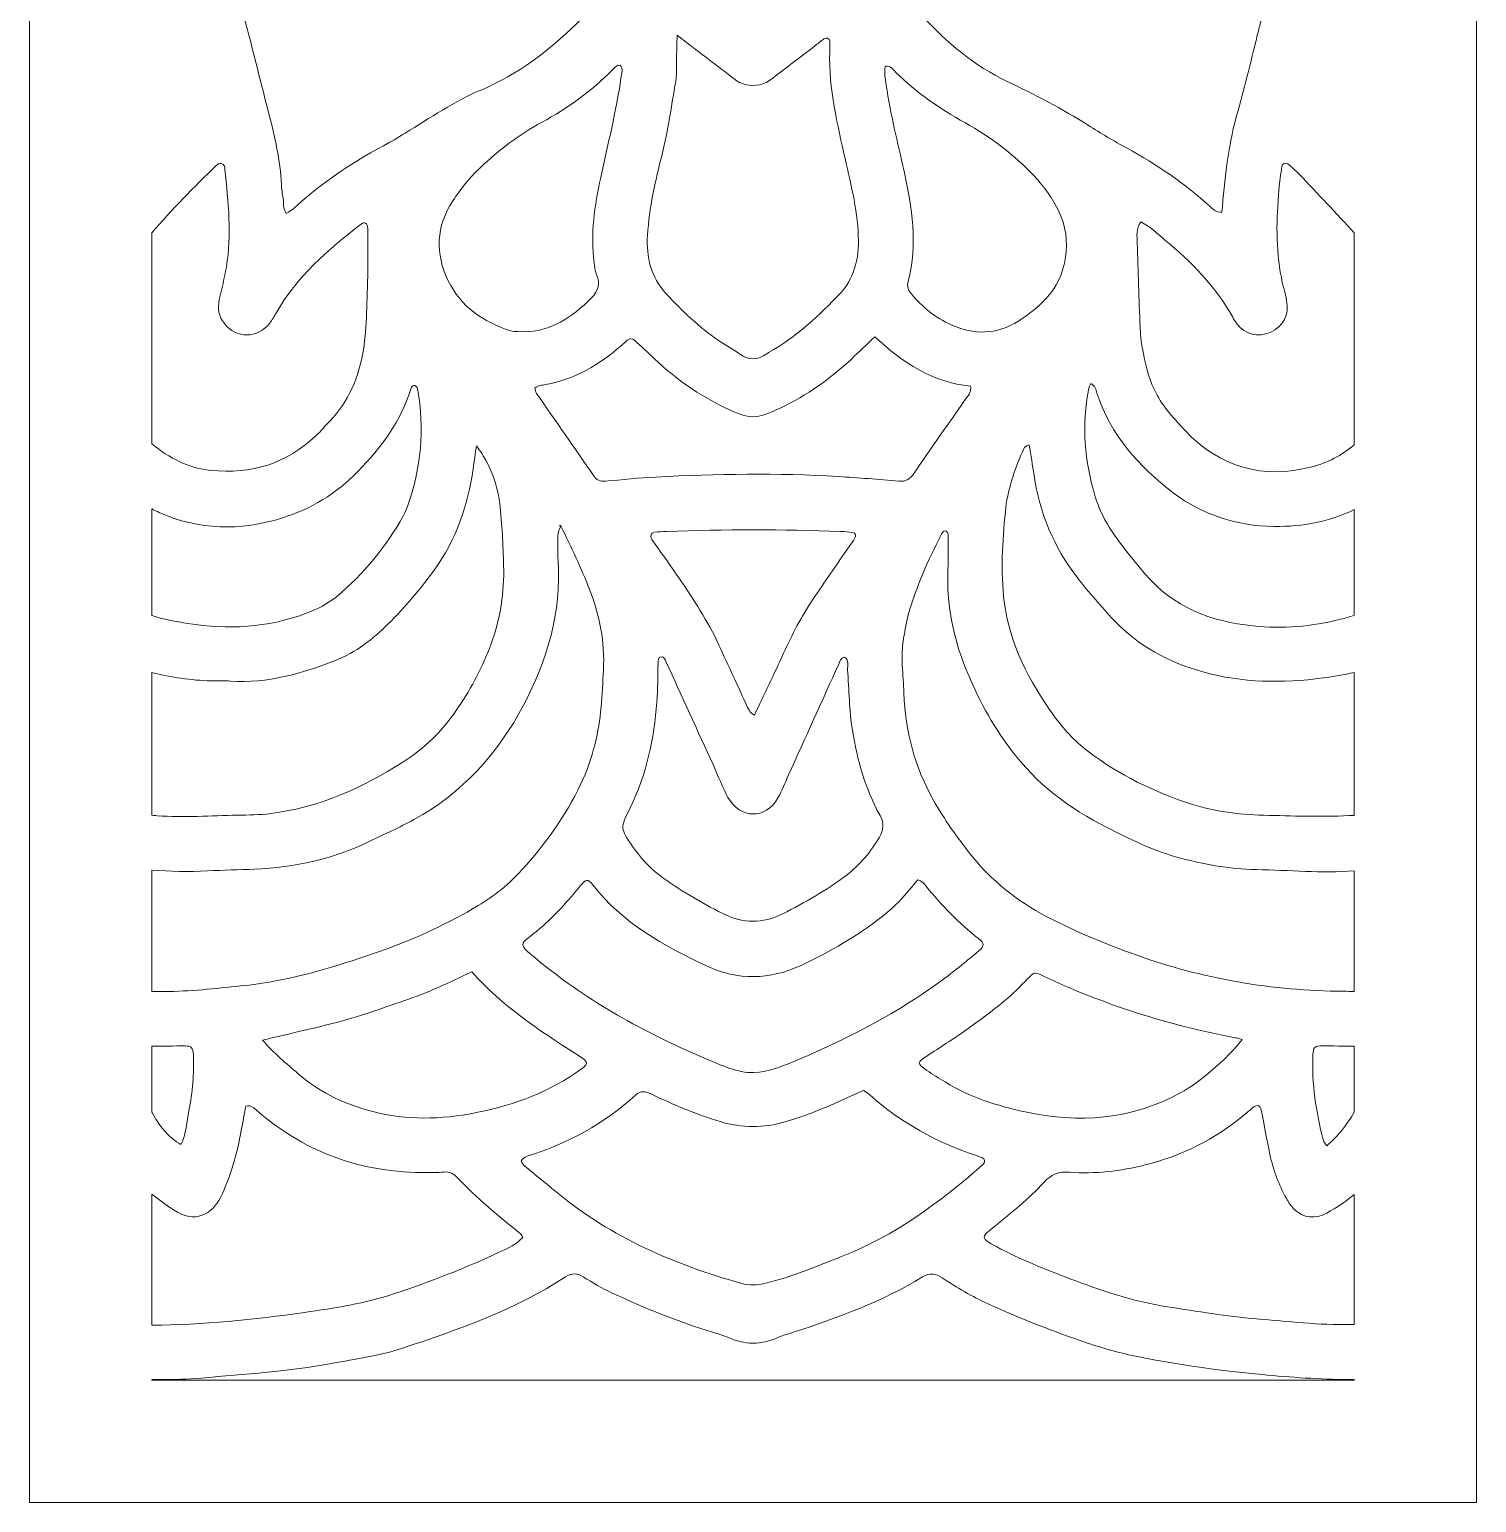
# Model space of a CAD drawing. Extents: x 1262 to 1738, y -1382 to 303.
# Drawn here: x 1261.8 to 1738, y -1382.2 to -897.8 of the extents above; entities that cross this region are included whole.
import ezdxf

# ---------------------------------------------------------------- set-up
doc = ezdxf.new("R2010")
doc.units = 0
doc.header["$MEASUREMENT"] = 0
doc.layers.add('Layer 1', color=7, linetype='Continuous')

msp = doc.modelspace()

# ---------------------------------------------------------------- linework, layer by layer
at = {"layer": 'Layer 1', "lineweight": 0}
for points, knots in [([(1593.31, 208.07), (1593.31, 208.07), (1593.31, 209.23), (1593.31, 209.23), (1593.31, 260.82), (1551.49, 302.65), (1499.9, 302.65), (1448.31, 302.65), (1406.48, 260.82), (1406.48, 209.23), (1406.48, 209.23), (1406.48, 208.07), (1406.48, 208.07), (1406.48, 208.07), (1261.81, 208.07), (1261.81, 208.07), (1261.81, 208.07), (1261.81, -1382.24), (1261.81, -1382.24), (1261.81, -1382.24), (1737.99, -1382.24), (1737.99, -1382.24), (1737.99, -1382.24), (1737.99, 208.07), (1737.99, 208.07), (1737.99, 208.07), (1593.31, 208.07), (1593.31, 208.07)], [0, 0, 0, 0, 1, 1, 1, 2, 2, 2, 3, 3, 3, 4, 4, 4, 5, 5, 5, 6, 6, 6, 7, 7, 7, 8, 8, 8, 9, 9, 9, 9]), ([(1355.95, -819.54), (1359.05, -829.1), (1364.85, -837.15), (1370.32, -845.36), (1373.56, -850.2), (1377.51, -854.45), (1381.78, -858.42), (1384.6, -861.07), (1387.75, -862.36), (1391.6, -862.53), (1400.29, -862.91), (1408.72, -861.4), (1417.14, -859.57), (1424.67, -857.89), (1432.15, -856.01), (1439.15, -852.19), (1445.28, -860.09), (1447.37, -868.62), (1448.39, -877.41), (1449.21, -884.58), (1447.16, -890.86), (1441.71, -896.08), (1432.45, -904.9), (1422.53, -912.6), (1410.63, -917.59), (1401.68, -921.35), (1393.71, -926.91), (1385.4, -931.86), (1383.75, -932.85), (1382.14, -933.95), (1380.45, -934.86), (1368.97, -940.89), (1358.23, -947.95), (1348.65, -956.72), (1348.06, -957.27), (1347.32, -957.65), (1346.3, -958.33), (1345.12, -956.62), (1345.56, -954.86), (1345.29, -953.3), (1345.04, -951.82), (1344.78, -950.32), (1344.72, -948.82), (1344.38, -940.82), (1342.56, -933.08), (1340.57, -925.39), (1338.31, -916.66), (1336.11, -907.9), (1333.89, -899.17), (1332.26, -892.7), (1330.15, -886.4), (1327.82, -880.14), (1323.36, -868.07), (1322.14, -855.51), (1322.56, -842.71), (1322.66, -839.58), (1324.04, -836.88), (1325.73, -834.38), (1327.04, -832.46), (1328.63, -830.6), (1330.42, -829.12), (1336.92, -823.73), (1344.06, -819.5), (1352.46, -817.7), (1354.38, -817.28), (1355.31, -817.59), (1355.95, -819.54)], [0, 0, 0, 0, 1, 1, 1, 2, 2, 2, 3, 3, 3, 4, 4, 4, 5, 5, 5, 6, 6, 6, 7, 7, 7, 8, 8, 8, 9, 9, 9, 10, 10, 10, 11, 11, 11, 12, 12, 12, 13, 13, 13, 14, 14, 14, 15, 15, 15, 16, 16, 16, 17, 17, 17, 18, 18, 18, 19, 19, 19, 20, 20, 20, 21, 21, 21, 22, 22, 22, 22]), ([(1583.57, -914.9), (1572.76, -909.76), (1563.67, -902.13), (1555.63, -893.35), (1551.83, -889.19), (1550.75, -883.73), (1551.32, -878.26), (1551.83, -873.35), (1552.67, -868.4), (1554.15, -863.73), (1555.32, -860.11), (1557.67, -856.86), (1559.55, -853.5), (1559.99, -852.67), (1560.84, -852.44), (1561.77, -852.74), (1561.96, -852.8), (1562.15, -852.93), (1562.34, -853.01), (1573.73, -858.53), (1586.04, -860.5), (1598.39, -862.23), (1601.98, -862.74), (1605.68, -862.48), (1609.34, -862.42), (1612.47, -862.36), (1615.09, -861.09), (1617.44, -858.97), (1622.45, -854.49), (1626.85, -849.5), (1630.53, -843.9), (1635.58, -836.18), (1640.89, -828.57), (1643.89, -819.69), (1644.65, -817.45), (1645.44, -817.28), (1647.85, -817.8), (1655.33, -819.48), (1661.8, -823.2), (1667.81, -827.78), (1669.67, -829.22), (1671.38, -830.91), (1672.86, -832.73), (1675.82, -836.31), (1677.39, -840.41), (1677.41, -845.19), (1677.43, -858.19), (1675.78, -870.9), (1670.96, -883.08), (1668.8, -888.49), (1667.21, -894.05), (1665.84, -899.7), (1663.66, -908.68), (1661.4, -917.65), (1658.93, -926.55), (1656.09, -936.76), (1655.08, -947.21), (1654.21, -957.89), (1652.05, -958.04), (1651.27, -956.87), (1650.36, -956.05), (1642.03, -948.52), (1632.85, -942.2), (1622.98, -936.83), (1618.62, -934.48), (1614.37, -931.94), (1610.21, -929.3), (1601.67, -923.87), (1592.72, -919.23), (1583.57, -914.9)], [0, 0, 0, 0, 1, 1, 1, 2, 2, 2, 3, 3, 3, 4, 4, 4, 5, 5, 5, 6, 6, 6, 7, 7, 7, 8, 8, 8, 9, 9, 9, 10, 10, 10, 11, 11, 11, 12, 12, 12, 13, 13, 13, 14, 14, 14, 15, 15, 15, 16, 16, 16, 17, 17, 17, 18, 18, 18, 19, 19, 19, 20, 20, 20, 21, 21, 21, 22, 22, 22, 23, 23, 23, 23]), ([(1474.78, -905.79), (1474.84, -904.14), (1474.86, -902.49), (1474.93, -899.68), (1481.61, -904.77), (1487.23, -909.06), (1492.86, -913.38), (1494.21, -914.44), (1495.56, -915.47), (1497.3, -915.87), (1500.66, -916.61), (1503.64, -916.02), (1506.37, -913.84), (1510.94, -910.25), (1515.57, -906.78), (1520.18, -903.25), (1521.21, -902.47), (1522.21, -901.64), (1523.24, -900.88), (1524.04, -900.31), (1525.06, -900.73), (1525.14, -901.6), (1525.19, -902.02), (1525.25, -902.45), (1525.23, -902.89), (1524.47, -915.07), (1527.17, -926.8), (1529.8, -938.54), (1531.81, -947.55), (1534.24, -956.49), (1534.55, -965.8), (1534.68, -969.47), (1534.49, -973.07), (1533.24, -976.6), (1532.21, -979.48), (1530.85, -982.18), (1528.78, -984.36), (1521.66, -991.87), (1514.17, -998.97), (1505.04, -1004.02), (1504.85, -1004.13), (1504.68, -1004.28), (1504.49, -1004.41), (1501.55, -1006.52), (1498.63, -1006.71), (1495.56, -1004.55), (1493.28, -1002.95), (1490.83, -1001.59), (1488.52, -1000.03), (1482.07, -995.65), (1476.47, -990.28), (1471.25, -984.57), (1466.36, -979.24), (1464.73, -972.65), (1465.18, -965.46), (1465.75, -956.41), (1467.76, -947.59), (1469.96, -938.86), (1471.97, -930.91), (1473.09, -922.83), (1474.46, -914.79), (1474.95, -911.86), (1474.69, -908.79), (1474.78, -905.79)], [0, 0, 0, 0, 1, 1, 1, 2, 2, 2, 3, 3, 3, 4, 4, 4, 5, 5, 5, 6, 6, 6, 7, 7, 7, 8, 8, 8, 9, 9, 9, 10, 10, 10, 11, 11, 11, 12, 12, 12, 13, 13, 13, 14, 14, 14, 15, 15, 15, 16, 16, 16, 17, 17, 17, 18, 18, 18, 19, 19, 19, 20, 20, 20, 21, 21, 21, 21]), ([(1401.17, -954.1), (1403.8, -950.13), (1406.69, -946.43), (1410.18, -943.19), (1416.33, -937.5), (1422.91, -932.3), (1430.33, -928.33), (1438.92, -923.72), (1446.72, -918.11), (1453.57, -911.2), (1454.29, -910.46), (1454.86, -909.42), (1456.17, -909.49), (1457.29, -910.8), (1456.66, -912.26), (1456.45, -913.67), (1454.88, -924.73), (1452.11, -935.56), (1449.79, -946.47), (1447.82, -955.71), (1446.3, -965.06), (1447.67, -974.57), (1447.82, -975.65), (1447.71, -976.83), (1448.18, -977.74), (1450.25, -981.8), (1448.45, -984.59), (1445.54, -987.3), (1439.07, -993.37), (1431.94, -997.79), (1422.61, -997.15), (1421.77, -997.09), (1420.86, -997.15), (1420.06, -996.9), (1411.2, -993.94), (1403.75, -989.01), (1399.61, -980.41), (1395.3, -971.48), (1395.53, -962.62), (1401.17, -954.1)], [0, 0, 0, 0, 1, 1, 1, 2, 2, 2, 3, 3, 3, 4, 4, 4, 5, 5, 5, 6, 6, 6, 7, 7, 7, 8, 8, 8, 9, 9, 9, 10, 10, 10, 11, 11, 11, 12, 12, 12, 13, 13, 13, 13]), ([(1565.13, -994.93), (1559.99, -992.65), (1555.63, -989.16), (1552, -984.78), (1550.94, -983.49), (1550.5, -982.22), (1550.92, -980.64), (1554.22, -968.42), (1552.19, -956.36), (1549.59, -944.35), (1547.54, -934.92), (1545.08, -925.6), (1543.77, -916.02), (1543.48, -913.95), (1542.93, -911.92), (1543.48, -909.89), (1545.34, -909.7), (1545.97, -910.99), (1546.84, -911.83), (1553.63, -918.49), (1561.32, -923.84), (1569.65, -928.43), (1578.15, -933.11), (1585.81, -939.01), (1592.51, -946.07), (1595.77, -949.54), (1598.47, -953.4), (1600.57, -957.65), (1605.09, -966.79), (1603.25, -979.07), (1596.23, -986.41), (1593.55, -989.22), (1590.52, -991.59), (1587.25, -993.68), (1580.08, -998.27), (1572.64, -998.25), (1565.13, -994.93)], [0, 0, 0, 0, 1, 1, 1, 2, 2, 2, 3, 3, 3, 4, 4, 4, 5, 5, 5, 6, 6, 6, 7, 7, 7, 8, 8, 8, 9, 9, 9, 10, 10, 10, 11, 11, 11, 12, 12, 12, 12]), ([(1302.07, -964.7), (1308.75, -956.96), (1315.9, -949.68), (1323.24, -942.56), (1323.66, -942.16), (1324.4, -941.73), (1324.91, -941.82), (1325.84, -942.01), (1326.07, -942.94), (1326.15, -943.81), (1327.19, -954.5), (1328.48, -965.2), (1326.6, -975.92), (1325.98, -979.5), (1325.16, -983.07), (1324.29, -986.6), (1323.55, -989.54), (1324.17, -992.14), (1325.94, -994.49), (1329.81, -999.54), (1337, -999.46), (1340.87, -994.34), (1341.65, -993.33), (1342.29, -992.18), (1342.94, -991.08), (1349.81, -979.07), (1360.03, -970.24), (1370.77, -961.9), (1372.08, -960.87), (1373.12, -961.42), (1373.16, -963.26), (1373.22, -968.63), (1373.18, -974), (1373.18, -977.07), (1372.84, -987.3), (1372.92, -995.25), (1371.68, -1003.14), (1370.26, -1012.1), (1366.92, -1020.03), (1360.6, -1026.63), (1359.1, -1028.17), (1357.74, -1029.86), (1356.18, -1031.32), (1346.41, -1040.6), (1334.95, -1044.09), (1321.42, -1042.78), (1314.5, -1042.11), (1307.74, -1038.85), (1302.07, -1034.01), (1302.07, -1034.01), (1302.07, -964.7), (1302.07, -964.7)], [0, 0, 0, 0, 1, 1, 1, 2, 2, 2, 3, 3, 3, 4, 4, 4, 5, 5, 5, 6, 6, 6, 7, 7, 7, 8, 8, 8, 9, 9, 9, 10, 10, 10, 11, 11, 11, 12, 12, 12, 13, 13, 13, 14, 14, 14, 15, 15, 15, 16, 16, 16, 17, 17, 17, 17]), ([(1697.73, -1034.37), (1693.6, -1037.81), (1688.85, -1040.37), (1683.75, -1041.66), (1667.7, -1045.76), (1653.58, -1041.89), (1642.05, -1029.67), (1640.3, -1027.79), (1638.56, -1025.89), (1636.89, -1023.9), (1633.4, -1019.74), (1630.97, -1014.98), (1629.58, -1009.69), (1628.37, -1005.12), (1627.48, -1000.47), (1627.29, -995.74), (1626.91, -986.5), (1626.57, -977.26), (1626.34, -968.04), (1626.28, -965.75), (1625.86, -963.32), (1627.53, -961.08), (1630.57, -962.56), (1632.83, -964.89), (1635.31, -966.92), (1644.17, -974.19), (1652.1, -982.31), (1657.74, -992.42), (1658.14, -993.18), (1658.59, -993.92), (1659.12, -994.59), (1661.93, -998.1), (1666.09, -999.16), (1670.07, -997.39), (1674.4, -995.44), (1676.41, -991.63), (1675.48, -986.92), (1675, -984.4), (1674.28, -981.91), (1673.75, -979.39), (1671.8, -969.81), (1672.16, -960.15), (1672.97, -950.49), (1673.2, -947.93), (1673.56, -945.37), (1673.9, -942.83), (1674.02, -941.92), (1675.17, -941.39), (1675.82, -941.94), (1677.11, -943.04), (1678.44, -944.14), (1679.63, -945.39), (1685.7, -951.8), (1691.83, -958.16), (1697.73, -964.72), (1697.73, -964.72), (1697.73, -1034.37), (1697.73, -1034.37)], [0, 0, 0, 0, 1, 1, 1, 2, 2, 2, 3, 3, 3, 4, 4, 4, 5, 5, 5, 6, 6, 6, 7, 7, 7, 8, 8, 8, 9, 9, 9, 10, 10, 10, 11, 11, 11, 12, 12, 12, 13, 13, 13, 14, 14, 14, 15, 15, 15, 16, 16, 16, 17, 17, 17, 18, 18, 18, 19, 19, 19, 19]), ([(1527.96, -1044.83), (1507.95, -1043.61), (1487.95, -1043.95), (1467.97, -1044.98), (1462.39, -1045.26), (1456.83, -1045.85), (1451.24, -1046.34), (1449.59, -1046.48), (1448.45, -1045.95), (1447.46, -1044.52), (1441.24, -1035.49), (1434.94, -1026.52), (1428.68, -1017.49), (1428.34, -1017.01), (1428.26, -1016.33), (1428.07, -1015.76), (1429.17, -1014.72), (1430.54, -1014.81), (1431.75, -1014.58), (1441.39, -1012.84), (1449.38, -1008), (1456.62, -1001.7), (1457.27, -1001.13), (1457.86, -1000.49), (1458.54, -999.96), (1459.3, -999.33), (1460.17, -999.37), (1460.87, -999.99), (1463.11, -1001.99), (1465.31, -1004.07), (1467.5, -1006.14), (1474.44, -1012.67), (1482.18, -1018.09), (1490.76, -1022.19), (1499.07, -1026.16), (1500.72, -1026.16), (1509.01, -1022.21), (1517.62, -1018.11), (1525.36, -1012.71), (1532.29, -1006.16), (1534.79, -1003.81), (1537.26, -1001.44), (1540.03, -998.82), (1549.16, -1007.51), (1559.19, -1013.86), (1571.45, -1015.1), (1571.77, -1016.88), (1571.03, -1017.71), (1570.41, -1018.57), (1564.49, -1027.03), (1558.53, -1035.47), (1552.72, -1043.99), (1551.45, -1045.85), (1550.07, -1046.5), (1547.9, -1046.31), (1541.26, -1045.74), (1534.62, -1045.24), (1527.96, -1044.83)], [0, 0, 0, 0, 1, 1, 1, 2, 2, 2, 3, 3, 3, 4, 4, 4, 5, 5, 5, 6, 6, 6, 7, 7, 7, 8, 8, 8, 9, 9, 9, 10, 10, 10, 11, 11, 11, 12, 12, 12, 13, 13, 13, 14, 14, 14, 15, 15, 15, 16, 16, 16, 17, 17, 17, 18, 18, 18, 19, 19, 19, 19]), ([(1302.07, -1055.49), (1302.87, -1055.89), (1303.7, -1056.27), (1304.52, -1056.65), (1317.46, -1062.43), (1331.21, -1062.76), (1344.87, -1058.47), (1354.47, -1055.47), (1362.8, -1050.44), (1369.88, -1043.16), (1377.64, -1035.21), (1384.13, -1026.52), (1387.37, -1015.72), (1387.47, -1015.38), (1387.9, -1014.98), (1388.23, -1014.91), (1389.02, -1014.75), (1389.35, -1015.36), (1389.48, -1015.99), (1391.95, -1029.21), (1390.69, -1042.11), (1386.16, -1054.71), (1385.8, -1055.72), (1385.4, -1056.72), (1384.87, -1057.65), (1379.14, -1067.88), (1371.89, -1076.87), (1362.8, -1084.33), (1359.79, -1086.81), (1356.35, -1088.52), (1352.69, -1089.87), (1340.07, -1094.57), (1327.17, -1095.22), (1313.97, -1093.15), (1309.91, -1092.51), (1305.9, -1091.77), (1302.07, -1090.53), (1302.07, -1090.53), (1302.07, -1055.49), (1302.07, -1055.49)], [0, 0, 0, 0, 1, 1, 1, 2, 2, 2, 3, 3, 3, 4, 4, 4, 5, 5, 5, 6, 6, 6, 7, 7, 7, 8, 8, 8, 9, 9, 9, 10, 10, 10, 11, 11, 11, 12, 12, 12, 13, 13, 13, 13]), ([(1697.73, -1090.46), (1696.27, -1090.93), (1694.77, -1091.37), (1693.26, -1091.75), (1683.79, -1094.14), (1674.11, -1094.99), (1664.47, -1093.95), (1650.68, -1092.47), (1638.18, -1087.95), (1628.88, -1076.76), (1624.76, -1071.79), (1620.55, -1066.93), (1617.1, -1061.45), (1615.16, -1058.35), (1613.61, -1055.07), (1612.54, -1051.54), (1608.96, -1039.8), (1608.05, -1027.94), (1610.4, -1015.87), (1610.51, -1015.32), (1610.8, -1014.81), (1611.01, -1014.26), (1612.58, -1014.89), (1612.68, -1016.27), (1613.06, -1017.45), (1617.74, -1031.22), (1626.87, -1041.6), (1638.2, -1050.18), (1647.93, -1057.56), (1659.31, -1061.03), (1671.32, -1061.22), (1681, -1061.35), (1689.84, -1059.51), (1697.73, -1055.68), (1697.73, -1055.68), (1697.73, -1090.46), (1697.73, -1090.46)], [0, 0, 0, 0, 1, 1, 1, 2, 2, 2, 3, 3, 3, 4, 4, 4, 5, 5, 5, 6, 6, 6, 7, 7, 7, 8, 8, 8, 9, 9, 9, 10, 10, 10, 11, 11, 11, 12, 12, 12, 12]), ([(1302.07, -1109.24), (1308.43, -1110.89), (1314.95, -1111.82), (1321.56, -1112.01), (1323.72, -1112.07), (1325.88, -1111.95), (1328.01, -1112.09), (1340.13, -1112.92), (1351.42, -1109.56), (1362.5, -1105.31), (1369.22, -1102.73), (1374.81, -1098.24), (1379.9, -1093.25), (1385.42, -1087.82), (1390.37, -1081.88), (1394.96, -1075.62), (1402.27, -1065.64), (1406.04, -1054.37), (1407.79, -1042.28), (1408.17, -1039.76), (1408.53, -1037.22), (1408.89, -1034.68), (1413.5, -1040.86), (1416.06, -1047.65), (1416.72, -1054.94), (1417.35, -1061.79), (1417.79, -1068.66), (1417.86, -1075.56), (1417.94, -1084.5), (1416.42, -1093.06), (1413.14, -1101.37), (1410.31, -1108.63), (1406.63, -1115.44), (1402.21, -1121.78), (1397.52, -1128.54), (1391.74, -1134.32), (1384.72, -1138.74), (1371.32, -1147.19), (1357.15, -1153.66), (1341.25, -1155.65), (1337.63, -1156.1), (1333.96, -1156.14), (1330.3, -1156.2), (1321.5, -1156.35), (1312.64, -1156.98), (1303.87, -1156.37), (1303.27, -1156.33), (1302.66, -1156.29), (1302.07, -1156.22), (1302.07, -1156.22), (1302.07, -1109.24), (1302.07, -1109.24)], [0, 0, 0, 0, 1, 1, 1, 2, 2, 2, 3, 3, 3, 4, 4, 4, 5, 5, 5, 6, 6, 6, 7, 7, 7, 8, 8, 8, 9, 9, 9, 10, 10, 10, 11, 11, 11, 12, 12, 12, 13, 13, 13, 14, 14, 14, 15, 15, 15, 16, 16, 16, 17, 17, 17, 17]), ([(1697.73, -1156.24), (1688.38, -1156.82), (1679.01, -1156.46), (1669.63, -1156.24), (1661, -1156.05), (1652.43, -1155.25), (1644.21, -1152.57), (1631.9, -1148.55), (1620.32, -1142.97), (1609.96, -1135.06), (1605.66, -1131.78), (1602.03, -1127.78), (1598.88, -1123.41), (1590.71, -1112.14), (1584.37, -1099.94), (1582.59, -1085.98), (1581.33, -1076.17), (1582, -1066.25), (1582.93, -1056.38), (1583.59, -1049.4), (1585.81, -1042.97), (1588.58, -1036.65), (1588.98, -1035.7), (1589.32, -1034.6), (1590.82, -1034.43), (1591.35, -1037.79), (1591.88, -1041.11), (1592.38, -1044.45), (1594.22, -1056.82), (1598.88, -1067.99), (1606.53, -1077.92), (1610.34, -1082.87), (1614.42, -1087.59), (1618.71, -1092.11), (1626.79, -1100.57), (1636.66, -1105.88), (1647.89, -1109.03), (1660.96, -1112.73), (1674.13, -1112.81), (1687.47, -1111.06), (1690.94, -1110.59), (1694.36, -1110.02), (1697.73, -1109.22), (1697.73, -1109.22), (1697.73, -1156.24), (1697.73, -1156.24)], [0, 0, 0, 0, 1, 1, 1, 2, 2, 2, 3, 3, 3, 4, 4, 4, 5, 5, 5, 6, 6, 6, 7, 7, 7, 8, 8, 8, 9, 9, 9, 10, 10, 10, 11, 11, 11, 12, 12, 12, 13, 13, 13, 14, 14, 14, 15, 15, 15, 15]), ([(1302.07, -1174.22), (1308.16, -1174.7), (1314.27, -1174.85), (1320.44, -1174.51), (1325.6, -1174.24), (1330.76, -1174.17), (1335.92, -1173.96), (1349.16, -1173.37), (1361.87, -1170.56), (1373.83, -1164.74), (1378.65, -1162.42), (1383.58, -1160.22), (1388.28, -1157.64), (1404.2, -1148.89), (1415.93, -1136.05), (1424.37, -1120.02), (1432.21, -1105.1), (1436.93, -1089.47), (1435.77, -1072.39), (1435.6, -1070.02), (1435.72, -1067.65), (1435.68, -1065.28), (1435.68, -1063.8), (1435.83, -1062.38), (1436.7, -1061.12), (1436.7, -1061.07), (1436.68, -1061.05), (1436.65, -1061.01), (1436.63, -1061.03), (1436.61, -1061.01), (1436.61, -1061.01), (1436.61, -1060.97), (1436.59, -1060.92), (1436.59, -1060.88), (1436.61, -1060.92), (1436.63, -1060.97), (1436.65, -1061.01), (1436.68, -1061.01), (1436.72, -1061.01), (1436.78, -1060.99), (1436.76, -1061.03), (1436.72, -1061.07), (1436.7, -1061.12), (1440.04, -1067.97), (1443.34, -1074.86), (1446.13, -1081.98), (1449.47, -1090.53), (1451.16, -1099.24), (1450.69, -1108.46), (1450.27, -1116.62), (1449.93, -1124.76), (1447.92, -1132.75), (1446.76, -1137.36), (1445.24, -1141.8), (1443.19, -1146.07), (1438.18, -1156.41), (1431.62, -1165.7), (1423.88, -1174.15), (1419.65, -1178.78), (1414.85, -1182.72), (1409.44, -1185.93), (1399.8, -1191.64), (1389.78, -1196.46), (1379.2, -1200.2), (1367.24, -1204.43), (1355.23, -1208.39), (1342.73, -1210.71), (1338.95, -1211.41), (1335.1, -1212), (1331.27, -1212.36), (1322.92, -1213.14), (1314.61, -1214.22), (1306.19, -1214.14), (1304.82, -1214.12), (1303.44, -1214.12), (1302.07, -1214.12), (1302.07, -1214.12), (1302.07, -1174.22), (1302.07, -1174.22)], [0, 0, 0, 0, 1, 1, 1, 2, 2, 2, 3, 3, 3, 4, 4, 4, 5, 5, 5, 6, 6, 6, 7, 7, 7, 8, 8, 8, 9, 9, 9, 10, 10, 10, 11, 11, 11, 12, 12, 12, 13, 13, 13, 14, 14, 14, 15, 15, 15, 16, 16, 16, 17, 17, 17, 18, 18, 18, 19, 19, 19, 20, 20, 20, 21, 21, 21, 22, 22, 22, 23, 23, 23, 24, 24, 24, 25, 25, 25, 26, 26, 26, 26]), ([(1436.38, -1060.97), (1436.21, -1060.88), (1436.44, -1060.59), (1436.38, -1060.97), (1436.38, -1060.97), (1436.38, -1060.97), (1436.38, -1060.97)], [0, 0, 0, 0, 1, 1, 1, 2, 2, 2, 2]), ([(1436.61, -1061.03), (1436.61, -1061.39), (1436.29, -1061.39), (1436.36, -1061.14), (1436.36, -1061.07), (1436.38, -1061.03), (1436.38, -1060.99), (1436.42, -1061.01), (1436.51, -1061.03), (1436.61, -1061.03)], [0, 0, 0, 0, 1, 1, 1, 2, 2, 2, 3, 3, 3, 3]), ([(1467.53, -1063.12), (1468.82, -1062.98), (1470.11, -1062.89), (1471.4, -1062.85), (1490.53, -1062.15), (1509.67, -1062.15), (1528.8, -1062.85), (1530.09, -1062.89), (1531.38, -1062.98), (1532.65, -1063.21), (1533.88, -1063.4), (1533.75, -1064.39), (1533.35, -1065.15), (1532.86, -1066.1), (1532.14, -1066.93), (1531.53, -1067.8), (1527.53, -1073.65), (1523.47, -1079.49), (1519.52, -1085.39), (1515.82, -1090.93), (1512.69, -1096.81), (1509.96, -1102.92), (1506.88, -1109.75), (1503.58, -1116.49), (1500.36, -1123.26), (1499.07, -1122.69), (1498.61, -1121.74), (1498.14, -1120.76), (1495.01, -1113.93), (1491.84, -1107.1), (1488.69, -1100.27), (1485.08, -1092.45), (1480.36, -1085.24), (1475.5, -1078.14), (1472.58, -1073.89), (1469.56, -1069.7), (1466.62, -1065.47), (1465.86, -1064.37), (1466.32, -1063.25), (1467.53, -1063.12)], [0, 0, 0, 0, 1, 1, 1, 2, 2, 2, 3, 3, 3, 4, 4, 4, 5, 5, 5, 6, 6, 6, 7, 7, 7, 8, 8, 8, 9, 9, 9, 10, 10, 10, 11, 11, 11, 12, 12, 12, 13, 13, 13, 13]), ([(1697.73, -1214.12), (1696.54, -1214.12), (1695.36, -1214.12), (1694.2, -1214.1), (1670.79, -1213.91), (1648.04, -1210.12), (1625.96, -1202.15), (1615.83, -1198.49), (1605.92, -1194.49), (1596.4, -1189.46), (1586.74, -1184.37), (1578.39, -1177.75), (1571.58, -1169.21), (1567.03, -1163.48), (1562.8, -1157.51), (1559.21, -1151.13), (1553.08, -1140.22), (1549.97, -1128.5), (1549.57, -1116.03), (1549.38, -1110.02), (1548.34, -1104.02), (1549.46, -1098.01), (1549.97, -1095.26), (1550.33, -1092.47), (1551.11, -1089.81), (1553.75, -1080.93), (1557.39, -1072.43), (1561.7, -1064.22), (1562.06, -1063.55), (1562.36, -1062.64), (1563.31, -1062.66), (1564.37, -1063.27), (1564.11, -1064.2), (1564.14, -1064.98), (1564.16, -1068.43), (1564.22, -1071.88), (1564.05, -1075.3), (1563.52, -1086.7), (1565.72, -1097.55), (1569.95, -1108.06), (1573.76, -1117.47), (1578.56, -1126.32), (1584.62, -1134.49), (1593.06, -1145.78), (1603.95, -1154.02), (1616.43, -1160.26), (1623.72, -1163.92), (1631.04, -1167.64), (1638.92, -1169.84), (1647.63, -1172.25), (1656.49, -1173.98), (1665.59, -1174.09), (1676.31, -1174.22), (1687.01, -1175.38), (1697.73, -1174.49), (1697.73, -1174.49), (1697.73, -1214.12), (1697.73, -1214.12)], [0, 0, 0, 0, 1, 1, 1, 2, 2, 2, 3, 3, 3, 4, 4, 4, 5, 5, 5, 6, 6, 6, 7, 7, 7, 8, 8, 8, 9, 9, 9, 10, 10, 10, 11, 11, 11, 12, 12, 12, 13, 13, 13, 14, 14, 14, 15, 15, 15, 16, 16, 16, 17, 17, 17, 18, 18, 18, 19, 19, 19, 19]), ([(1468.27, -1118.99), (1468.6, -1114.72), (1468.52, -1110.4), (1468.69, -1106.11), (1468.71, -1105.33), (1468.52, -1104.19), (1469.68, -1104.12), (1470.63, -1104.06), (1470.97, -1105.03), (1471.33, -1105.81), (1476.51, -1117.15), (1481.69, -1128.46), (1486.85, -1139.79), (1488.46, -1143.3), (1489.81, -1146.94), (1491.67, -1150.32), (1495.65, -1157.56), (1504.02, -1157.62), (1508.1, -1150.51), (1509.48, -1148.1), (1510.45, -1145.46), (1511.61, -1142.92), (1517.11, -1130.81), (1522.59, -1118.67), (1528.1, -1106.55), (1528.51, -1105.67), (1528.74, -1104.46), (1530.05, -1104.25), (1531.57, -1105.35), (1530.94, -1106.96), (1531.02, -1108.35), (1531.53, -1114.97), (1531.53, -1121.63), (1532.61, -1128.23), (1534.22, -1138.06), (1536.8, -1147.55), (1541.7, -1156.27), (1543.18, -1158.89), (1542.84, -1161), (1541.47, -1163.39), (1538.63, -1168.3), (1535.1, -1172.57), (1530.58, -1175.99), (1524.04, -1180.92), (1516.96, -1184.96), (1509.67, -1188.62), (1503.01, -1191.96), (1496.51, -1191.83), (1489.92, -1188.51), (1482.62, -1184.81), (1475.56, -1180.77), (1469.03, -1175.85), (1465.56, -1173.2), (1462.7, -1170.03), (1460.25, -1166.46), (1456.19, -1160.49), (1456.15, -1160.45), (1459.47, -1153.75), (1464.9, -1142.78), (1467.31, -1131.06), (1468.27, -1118.99)], [0, 0, 0, 0, 1, 1, 1, 2, 2, 2, 3, 3, 3, 4, 4, 4, 5, 5, 5, 6, 6, 6, 7, 7, 7, 8, 8, 8, 9, 9, 9, 10, 10, 10, 11, 11, 11, 12, 12, 12, 13, 13, 13, 14, 14, 14, 15, 15, 15, 16, 16, 16, 17, 17, 17, 18, 18, 18, 19, 19, 19, 20, 20, 20, 20]), ([(1574.16, -1200.82), (1570.39, -1204.01), (1566.59, -1207.16), (1562.61, -1210.1), (1547.87, -1221.01), (1531.72, -1229.43), (1514.85, -1236.53), (1510.11, -1238.54), (1505.18, -1240.78), (1500.11, -1240.84), (1494.8, -1240.93), (1489.71, -1238.52), (1484.76, -1236.45), (1465.69, -1228.43), (1447.65, -1218.6), (1431.37, -1205.7), (1431.03, -1205.45), (1430.67, -1205.19), (1430.35, -1204.92), (1421.71, -1197.58), (1422.72, -1199.48), (1429.89, -1193.33), (1434.79, -1189.12), (1439.07, -1184.3), (1443.19, -1179.33), (1445.01, -1177.11), (1445.58, -1177.07), (1447.14, -1179.1), (1456.97, -1191.73), (1470.57, -1199.08), (1484.59, -1205.74), (1494.87, -1210.65), (1505.4, -1210.35), (1515.71, -1205.57), (1525.29, -1201.13), (1534.36, -1195.83), (1542.69, -1189.31), (1545.59, -1187.07), (1548.17, -1184.49), (1550.52, -1181.68), (1551.74, -1180.22), (1552.99, -1178.78), (1554.15, -1177.43), (1555.55, -1177.79), (1556.16, -1178.7), (1556.84, -1179.52), (1561.98, -1185.89), (1567.67, -1191.73), (1574.14, -1196.78), (1576.1, -1198.34), (1576.19, -1199.08), (1574.16, -1200.82)], [0, 0, 0, 0, 1, 1, 1, 2, 2, 2, 3, 3, 3, 4, 4, 4, 5, 5, 5, 6, 6, 6, 7, 7, 7, 8, 8, 8, 9, 9, 9, 10, 10, 10, 11, 11, 11, 12, 12, 12, 13, 13, 13, 14, 14, 14, 15, 15, 15, 16, 16, 16, 17, 17, 17, 17]), ([(1406.46, -1254.46), (1395.06, -1256.47), (1383.81, -1256.34), (1372.71, -1253.11), (1364.38, -1250.7), (1356.73, -1246.89), (1350.15, -1241.16), (1346.28, -1237.8), (1342.33, -1234.56), (1338.52, -1230.19), (1346.75, -1228.22), (1354.34, -1226.47), (1361.91, -1224.6), (1369.84, -1222.66), (1377.47, -1219.78), (1385.19, -1217.16), (1392.7, -1214.62), (1399.91, -1211.33), (1407.33, -1207.71), (1417.5, -1219.02), (1429.51, -1226.93), (1441.64, -1234.69), (1446.23, -1237.63), (1446.28, -1237.76), (1441.6, -1240.93), (1430.95, -1248.2), (1419.1, -1252.22), (1406.46, -1254.46)], [0, 0, 0, 0, 1, 1, 1, 2, 2, 2, 3, 3, 3, 4, 4, 4, 5, 5, 5, 6, 6, 6, 7, 7, 7, 8, 8, 8, 9, 9, 9, 9]), ([(1563.08, -1243.91), (1561.07, -1242.68), (1559.04, -1241.46), (1557.12, -1240.1), (1553.75, -1237.76), (1553.82, -1237.55), (1557.07, -1235.41), (1561.39, -1232.62), (1565.72, -1229.83), (1569.93, -1226.87), (1574.31, -1223.76), (1578.62, -1220.57), (1582.78, -1217.18), (1585.43, -1215.03), (1587.8, -1212.49), (1590.21, -1210.06), (1592.45, -1207.77), (1592.43, -1207.69), (1595.05, -1208.92), (1615.31, -1218.54), (1636.53, -1225.15), (1658.52, -1229.36), (1659.14, -1229.47), (1659.75, -1229.64), (1660.87, -1229.91), (1655.92, -1236.36), (1646.79, -1244.08), (1640.62, -1247.48), (1624.38, -1256.45), (1607.23, -1257.57), (1589.45, -1253.76), (1580.16, -1251.78), (1571.22, -1248.92), (1563.08, -1243.91)], [0, 0, 0, 0, 1, 1, 1, 2, 2, 2, 3, 3, 3, 4, 4, 4, 5, 5, 5, 6, 6, 6, 7, 7, 7, 8, 8, 8, 9, 9, 9, 10, 10, 10, 11, 11, 11, 11]), ([(1302.07, -1232.2), (1305.73, -1232.13), (1309.39, -1232.09), (1313.04, -1232.07), (1315.07, -1232.05), (1315.67, -1232.75), (1315.75, -1234.84), (1315.98, -1241.08), (1315.5, -1247.27), (1314.31, -1253.4), (1313.59, -1257.1), (1313.47, -1260.99), (1311.65, -1264.5), (1307.65, -1262.07), (1305.45, -1259.64), (1302.26, -1254.23), (1302.2, -1254.12), (1302.13, -1254.02), (1302.07, -1253.89), (1302.07, -1253.89), (1302.07, -1232.2), (1302.07, -1232.2)], [0, 0, 0, 0, 1, 1, 1, 2, 2, 2, 3, 3, 3, 4, 4, 4, 5, 5, 5, 6, 6, 6, 7, 7, 7, 7]), ([(1697.73, -1253.83), (1695.38, -1257.91), (1692.48, -1261.63), (1688.68, -1264.95), (1688.11, -1264.02), (1687.66, -1263.53), (1687.51, -1262.98), (1685.17, -1253.78), (1683.71, -1244.48), (1684.13, -1234.94), (1684.24, -1232.49), (1684.64, -1232.03), (1687.3, -1232.05), (1690.71, -1232.07), (1694.11, -1232.11), (1697.73, -1232.17), (1697.73, -1232.17), (1697.73, -1253.83), (1697.73, -1253.83)], [0, 0, 0, 0, 1, 1, 1, 2, 2, 2, 3, 3, 3, 4, 4, 4, 5, 5, 5, 6, 6, 6, 6]), ([(1425.55, -1268.37), (1438.87, -1264.21), (1450.86, -1257.67), (1461.22, -1248.29), (1463.06, -1246.64), (1464.54, -1246.98), (1466.4, -1247.88), (1473.74, -1251.48), (1481.25, -1254.59), (1489.11, -1256.96), (1496.28, -1259.09), (1503.34, -1259.13), (1510.51, -1257), (1517.34, -1254.99), (1523.9, -1252.35), (1530.35, -1249.39), (1532.29, -1248.5), (1534.24, -1247.61), (1536.29, -1246.68), (1537.01, -1247.21), (1537.75, -1247.65), (1538.38, -1248.2), (1548.62, -1257.38), (1560.41, -1263.83), (1573.42, -1268.16), (1574.03, -1268.37), (1574.64, -1268.54), (1575.24, -1268.8), (1576.17, -1269.18), (1576.38, -1270.15), (1575.76, -1270.85), (1575.62, -1271.02), (1575.49, -1271.19), (1575.32, -1271.33), (1561.3, -1283.51), (1546.52, -1294.53), (1529.01, -1301.34), (1520.83, -1304.53), (1512.73, -1308.02), (1504.13, -1310.09), (1501.31, -1310.77), (1498.76, -1310.94), (1495.92, -1310.13), (1474.02, -1303.94), (1453.42, -1295.12), (1435.66, -1280.49), (1432.02, -1277.49), (1428.32, -1274.51), (1424.69, -1271.48), (1424.22, -1271.1), (1423.95, -1270.47), (1423.59, -1270), (1424.01, -1269.07), (1424.71, -1268.65), (1425.55, -1268.37)], [0, 0, 0, 0, 1, 1, 1, 2, 2, 2, 3, 3, 3, 4, 4, 4, 5, 5, 5, 6, 6, 6, 7, 7, 7, 8, 8, 8, 9, 9, 9, 10, 10, 10, 11, 11, 11, 12, 12, 12, 13, 13, 13, 14, 14, 14, 15, 15, 15, 16, 16, 16, 17, 17, 17, 18, 18, 18, 18]), ([(1302.07, -1280.87), (1304.37, -1282.65), (1306.76, -1284.34), (1309.17, -1285.97), (1316.28, -1290.79), (1321.99, -1287.32), (1324.67, -1281.89), (1328.16, -1274.87), (1330.11, -1267.42), (1331.52, -1259.79), (1332.03, -1257.08), (1332.54, -1254.38), (1333.03, -1251.84), (1334.95, -1251.44), (1335.8, -1252.58), (1336.73, -1253.4), (1353.45, -1267.87), (1372.95, -1274.38), (1394.94, -1273.66), (1396.01, -1273.64), (1397.11, -1273.68), (1398.17, -1273.55), (1400.07, -1273.32), (1401.45, -1274.15), (1402.7, -1275.46), (1409.12, -1282.16), (1416.19, -1288.1), (1423.44, -1293.87), (1423.74, -1294.11), (1423.84, -1294.55), (1424.14, -1295.08), (1422.09, -1297.34), (1419.29, -1298.55), (1416.63, -1299.82), (1405.32, -1305.08), (1393.73, -1309.61), (1381.89, -1313.54), (1372.25, -1316.73), (1362.27, -1318.32), (1352.29, -1319.73), (1335.63, -1322.1), (1318.9, -1323.79), (1302.07, -1323.9), (1302.07, -1323.9), (1302.07, -1280.87), (1302.07, -1280.87)], [0, 0, 0, 0, 1, 1, 1, 2, 2, 2, 3, 3, 3, 4, 4, 4, 5, 5, 5, 6, 6, 6, 7, 7, 7, 8, 8, 8, 9, 9, 9, 10, 10, 10, 11, 11, 11, 12, 12, 12, 13, 13, 13, 14, 14, 14, 15, 15, 15, 15]), ([(1697.73, -1323.67), (1697.73, -1323.67), (1696.48, -1323.67), (1696.48, -1323.67), (1686.14, -1323.92), (1675.91, -1322.67), (1665.63, -1321.85), (1655.75, -1321.07), (1646.05, -1319.35), (1636.28, -1317.85), (1625.18, -1316.12), (1614.65, -1312.59), (1604.2, -1308.63), (1595.96, -1305.5), (1587.77, -1302.29), (1580.04, -1298.08), (1574.69, -1295.19), (1574.75, -1295.1), (1579.25, -1291.53), (1584.96, -1286.96), (1590.63, -1282.33), (1595.6, -1276.94), (1597.99, -1274.36), (1600.5, -1273.3), (1604.06, -1273.58), (1612.47, -1274.25), (1620.76, -1273.26), (1628.96, -1271.21), (1641.04, -1268.18), (1651.89, -1262.79), (1661.46, -1254.84), (1662.46, -1254.02), (1663.41, -1253.13), (1664.42, -1252.35), (1665.82, -1251.25), (1666.83, -1251.59), (1667.15, -1253.23), (1668.12, -1258.08), (1668.97, -1262.94), (1670.01, -1267.76), (1671.08, -1272.84), (1672.92, -1277.66), (1675.4, -1282.2), (1676.12, -1283.51), (1676.96, -1284.8), (1678.02, -1285.84), (1680.9, -1288.65), (1684.83, -1289.14), (1688.74, -1287.02), (1691.93, -1285.29), (1694.91, -1283.22), (1697.73, -1280.95), (1697.73, -1280.95), (1697.73, -1323.67), (1697.73, -1323.67)], [0, 0, 0, 0, 1, 1, 1, 2, 2, 2, 3, 3, 3, 4, 4, 4, 5, 5, 5, 6, 6, 6, 7, 7, 7, 8, 8, 8, 9, 9, 9, 10, 10, 10, 11, 11, 11, 12, 12, 12, 13, 13, 13, 14, 14, 14, 15, 15, 15, 16, 16, 16, 17, 17, 17, 18, 18, 18, 18]), ([(1697.73, -1341.98), (1697.73, -1341.98), (1302.07, -1341.98), (1302.07, -1341.98), (1302.07, -1341.98), (1302.07, -1341.77), (1302.07, -1341.77), (1303, -1341.75), (1303.91, -1341.75), (1304.84, -1341.75), (1309.36, -1341.75), (1313.89, -1341.79), (1318.39, -1341.34), (1332.71, -1339.88), (1347.11, -1339.21), (1361.3, -1336.5), (1369.1, -1335), (1376.98, -1333.96), (1384.58, -1331.47), (1403.16, -1325.32), (1421.62, -1318.87), (1438.16, -1308.04), (1440.29, -1306.65), (1441.98, -1306.75), (1444.06, -1308.02), (1447.16, -1309.92), (1450.31, -1311.8), (1453.61, -1313.35), (1464.35, -1318.32), (1475.29, -1322.78), (1486.6, -1326.23), (1488.25, -1326.73), (1489.94, -1327.16), (1491.48, -1327.87), (1497.11, -1330.45), (1502.65, -1330.45), (1508.27, -1327.9), (1509.81, -1327.2), (1511.51, -1326.78), (1513.16, -1326.25), (1527.85, -1321.38), (1542.44, -1316.22), (1555.7, -1308.04), (1558.13, -1306.54), (1559.97, -1306.9), (1562.17, -1308.36), (1567.01, -1311.55), (1572, -1314.53), (1577.31, -1316.92), (1587.1, -1321.36), (1597.08, -1325.36), (1607.23, -1328.87), (1613.53, -1331.05), (1619.89, -1332.93), (1626.45, -1334.24), (1640.57, -1337.09), (1654.82, -1338.98), (1669.16, -1340.33), (1678.65, -1341.22), (1688.17, -1341.75), (1697.73, -1341.81), (1697.73, -1341.81), (1697.73, -1341.98), (1697.73, -1341.98)], [0, 0, 0, 0, 1, 1, 1, 2, 2, 2, 3, 3, 3, 4, 4, 4, 5, 5, 5, 6, 6, 6, 7, 7, 7, 8, 8, 8, 9, 9, 9, 10, 10, 10, 11, 11, 11, 12, 12, 12, 13, 13, 13, 14, 14, 14, 15, 15, 15, 16, 16, 16, 17, 17, 17, 18, 18, 18, 19, 19, 19, 20, 20, 20, 21, 21, 21, 21])]:
    msp.add_open_spline(points, degree=3, knots=knots, dxfattribs=at)

doc.saveas('drawing.dxf')
